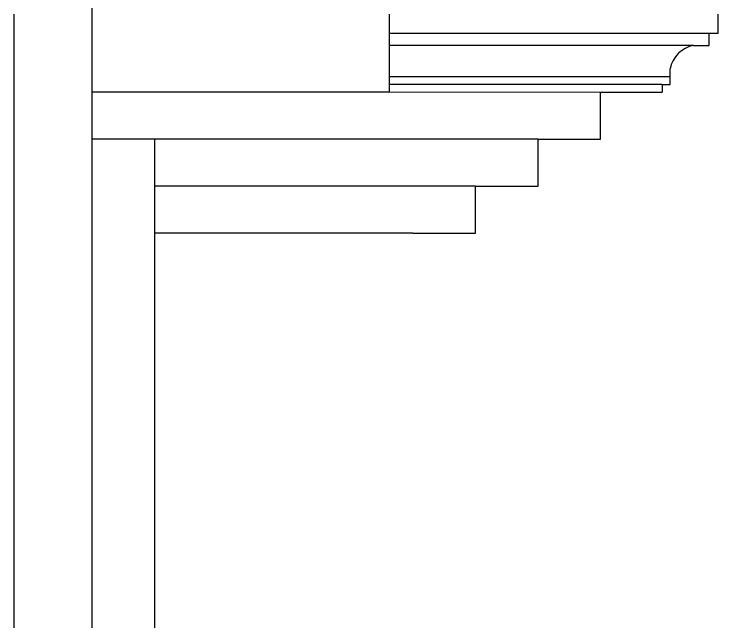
# Model space of a CAD drawing. Header units: inches. Extents: x 1397 to 20304, y -27267 to -746.
# Drawn here: x 17724.12 to 17769.12, y -22075.28 to -22036.44 of the extents above; entities that cross this region are included whole.
import ezdxf

# ---------------------------------------------------------------- set-up
doc = ezdxf.new("R2010")
doc.units = ezdxf.units.IN
doc.header["$LTSCALE"] = 17
doc.header["$MEASUREMENT"] = 0
doc.layers.add('25 BOT BAR', color=12, linetype='Continuous', lineweight=25)

msp = doc.modelspace()

# ---------------------------------------------------------------- linework, layer by layer
at = {"layer": '25 BOT BAR'}
for p, q in [((17729.12, -22221.439), (17729.12, -21718.599)), ((17724.12, -22148.439), (17724.12, -22036.439)), ((17748.12, -22041.439), (17748.12, -22036.439)), ((17769.12, -22036.439), (17769.12, -22037.69)), ((17769.12, -22037.69), (17748.12, -22037.69)), ((17768.561, -22038.439), (17768.561, -22037.69)), ((17767.561, -22038.439), (17748.12, -22038.439)), ((17767.561, -22038.439), (17768.561, -22038.439)), ((17766.061, -22040.44), (17766.061, -22039.94)), ((17766.061, -22040.44), (17748.12, -22040.44)), ((17766.061, -22040.94), (17766.061, -22040.44)), ((17765.561, -22040.94), (17748.12, -22040.94)), ((17765.561, -22040.94), (17765.561, -22041.439)), ((17765.561, -22040.94), (17766.061, -22040.94)), ((17748.12, -22041.439), (17729.12, -22041.439)), ((17761.62, -22041.44), (17748.12, -22041.439)), ((17761.62, -22044.439), (17761.62, -22041.44)), ((17764.561, -22041.44), (17761.62, -22041.44)), ((17764.561, -22041.44), (17764.561, -22041.439)), ((17764.561, -22041.439), (17765.561, -22041.439)), ((17757.62, -22044.439), (17729.12, -22044.439)), ((17733.12, -22109.439), (17733.12, -22044.439)), ((17757.62, -22047.439), (17757.62, -22044.439)), ((17757.62, -22044.439), (17761.62, -22044.439)), ((17753.62, -22047.439), (17733.12, -22047.439)), ((17753.62, -22050.439), (17753.62, -22047.439)), ((17753.62, -22047.439), (17757.62, -22047.439)), ((17749.62, -22050.439), (17733.12, -22050.439)), ((17749.62, -22050.439), (17753.62, -22050.439))]:
    msp.add_line(p, q, dxfattribs=at)
msp.add_arc((17767.957, -22040.335), 1.937, 101.7959, 168.2044, dxfattribs=at)

doc.saveas('drawing.dxf')
